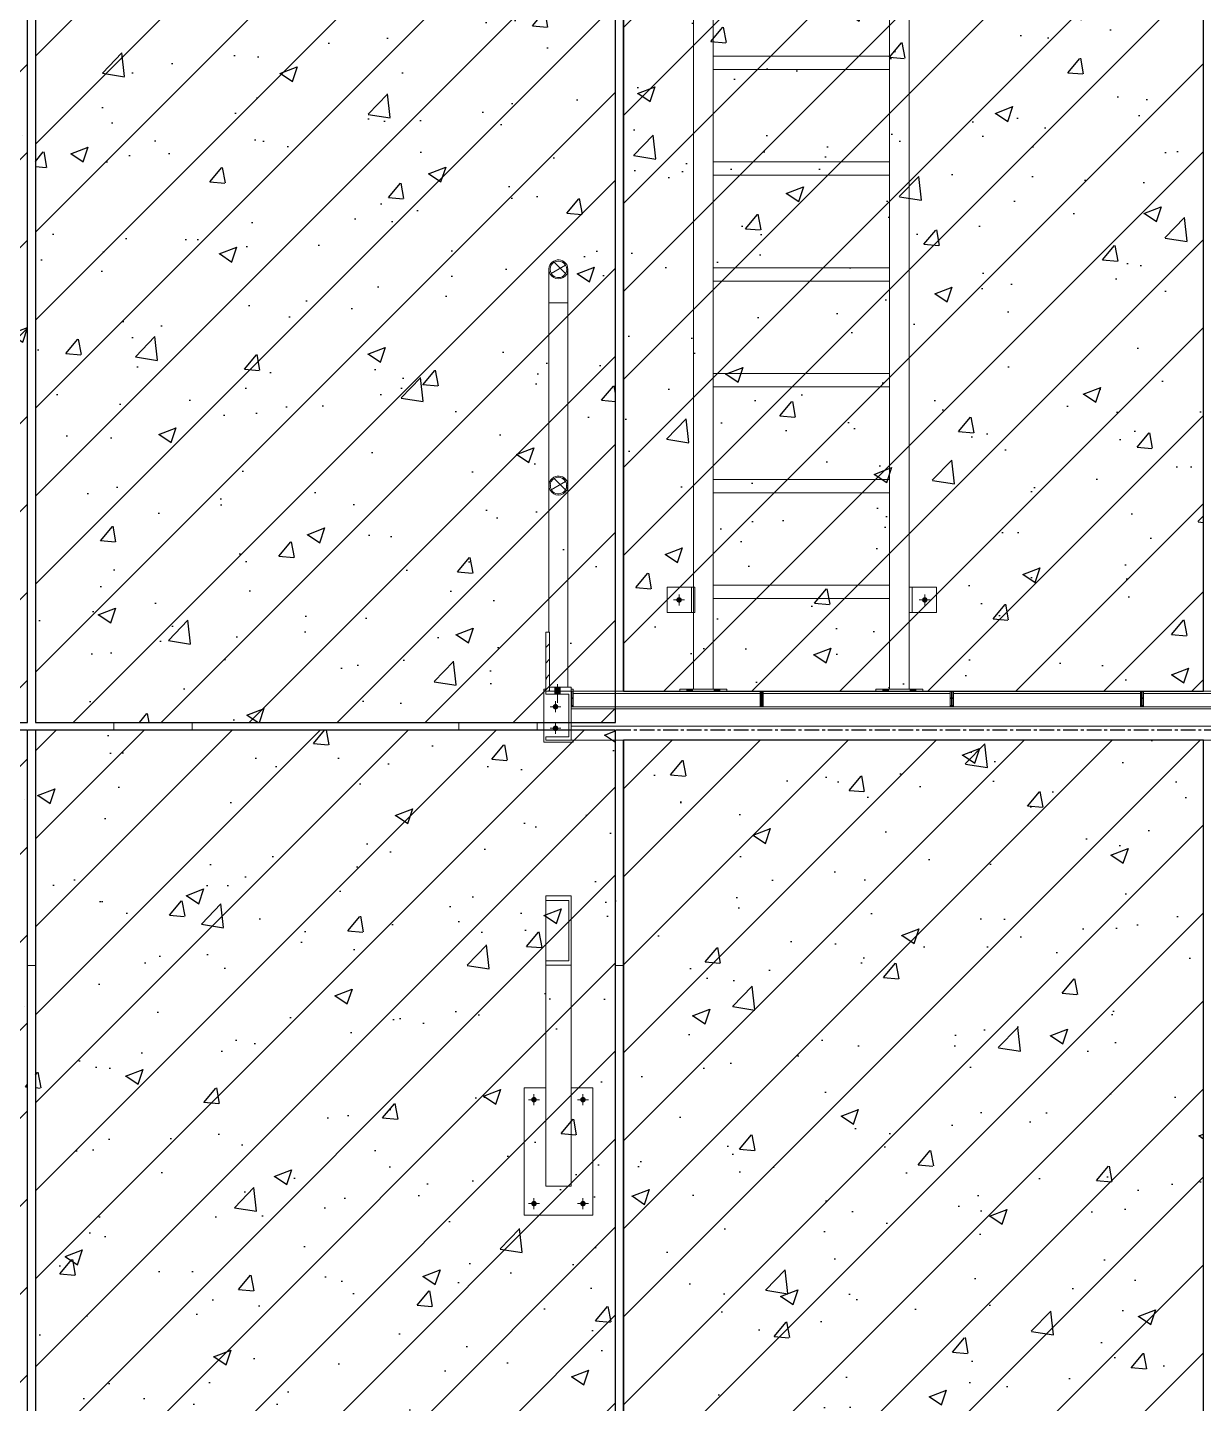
# Model space of a CAD drawing. Header units: millimetres. Extents: x -187664 to 435448, y -313239 to 299894.
# Drawn here: x 422277 to 425277, y 143410 to 146920 of the extents above; entities that cross this region are included whole.
import ezdxf
from ezdxf.enums import TextEntityAlignment as Align

# ---------------------------------------------------------------- set-up
doc = ezdxf.new("R2010")
doc.units = ezdxf.units.MM
doc.set_wipeout_variables(frame=1)
doc.linetypes.add('CENTER', pattern=[2, 1.25, -0.25, 0.25, -0.25])
doc.linetypes.add('XKITLINE00', pattern=[0])
for name, color, linetype in [('000 - CONCRETE_COL_HATCH_', 7, 'Continuous'), ('000 - CONCRETE_PRECAST_MAIN_COLOR_1', 7, 'Continuous'), ('000 - CONCRETE_PRECAST_WIPEOUT_', 7, 'Continuous'), ('000 - EXISTING_BUILDING_MAIN_COLOR_1', 7, 'Continuous'), ('000 - EXISTING_CANOPY_MAIN_COLOR_1', 7, 'Continuous'), ('000 - EXISTING_CONCRETE_MAIN_COLOR_1', 7, 'Continuous'), ('000 - EXISTING_DIM_MAIN_COLOR_251', 7, 'Continuous')]:
    doc.layers.add(name, color=color, linetype=linetype)
doc.layers.add('Part', color=7, linetype='Continuous', lineweight=0)
doc.styles.add('RomanS', font='arial.ttf', dxfattribs={"width": 0.8})
pattern_1 = [(50, (1531882.3, 695178.04), (455.46167, -39.84771), [47.625, -523.875]), (355, (1531882.3, 695178.04), (-88.10855, 477.64211), [38.1, -419.10146]), (100.451445, (1531920.25, 695174.7), (367.35312, 437.79438), [40.47502, -445.22561]), (46.1842, (1531882.3, 695305.04), (677.6976, -105.10582), [71.4375, -785.8125]), (96.635558, (1531938.8, 695296.3), (593.51034, 618.5653), [60.71256, -667.83902]), (351.18415, (1531882.3, 695305.04), (593.51034, 618.5653), [57.14992, -628.64933]), (21, (1531945.8, 695273.3), (379.03598, -255.662995), [47.625, -523.875]), (326, (1531945.8, 695273.3), (154.50507, 460.46992), [38.1, -419.1]), (71.451445, (1531977.4, 695252), (533.54105, 204.80692), [40.47502, -445.22484]), (37.5, (1531882.3, 695178.04), (7.721508, 211.387597), [0, -414.02, 0, -425.45, 0, -420.6875]), (7.5, (1531882.3, 695178.04), (167.049156, 250.451437), [0, -242.57, 0, -404.495, 0, -160.3375]), (327.5, (1531740.69, 695178.04), (338.976488, -14.32186), [0, -158.75, 0, -495.3, 0, -657.225]), (317.5, (1531677.2, 695178.04), (370.322953, 63.56623), [0, -206.375, 0, -328.93, 0, -466.725])]

# ---------------------------------------------------------------- blocks, each defined once
blk = doc.blocks.new('*A26142534')
at = {"layer": '000 - EXISTING_BUILDING_MAIN_COLOR_1', "color": 7, "linetype": 'XKITLINE00', "lineweight": 0}
for p, q in [((792.38212, 32.308862), (792.398102, 32.308862)), ((792.422102, 32.308862), (796.238102, 32.308862)), ((796.262102, 32.308862), (796.278102, 32.308862)), ((796.302102, 32.308862), (800.118102, 32.308862)), ((800.142102, 32.308862), (800.158102, 32.308862)), ((800.182102, 32.308862), (803.998102, 32.308862)), ((804.022102, 32.308862), (804.038102, 32.308862)), ((804.062102, 32.308862), (807.878102, 32.308862)), ((808.006182, 32.308862), (807.902102, 32.308862)), ((808.006182, 31.908862), (808.006182, 32.308862)), ((792.38212, 32.268862), (808.006182, 32.268862)), ((792.38212, 31.908862), (808.006182, 31.908862))]:
    blk.add_line(p, q, dxfattribs=at)
blk = doc.blocks.new('*A26152535')
at = {"layer": '000 - EXISTING_BUILDING_MAIN_COLOR_1', "color": 7, "linetype": 'XKITLINE00', "lineweight": 0}
for p, q in [((800.182102, 32.628862), (803.998102, 32.628862)), ((800.182102, 32.580862), (803.998102, 32.580862))]:
    blk.add_line(p, q, dxfattribs=at)
blk = doc.blocks.new('*A26192536')
at = {"layer": '000 - EXISTING_CONCRETE_MAIN_COLOR_1', "color": 7, "linetype": 'XKITLINE00', "lineweight": 0}
for p, q in [((781.286157, 31.828862), (781.446157, 31.828862)), ((781.286157, 27.028862), (781.446157, 27.028862)), ((793.286157, 27.028862), (793.446157, 27.028862))]:
    blk.add_line(p, q, dxfattribs=at)
blk = doc.blocks.new('*A26202537')
at = {"layer": '000 - EXISTING_BUILDING_MAIN_COLOR_1', "color": 7, "linetype": 'XKITLINE00', "lineweight": 0}
for p, q in [((795.278581, 32.668862), (795.278581, 68.228857)), ((794.878581, 32.668862), (794.878581, 50.228862))]:
    blk.add_line(p, q, dxfattribs=at)
blk = doc.blocks.new('*A26212538')
at = {"layer": '000 - EXISTING_BUILDING_MAIN_COLOR_1', "color": 7, "linetype": 'XKITLINE00', "lineweight": 0}
for p, q in [((798.878523, 32.668862), (798.878523, 68.228857)), ((799.278523, 32.668862), (799.278523, 68.088464))]:
    blk.add_line(p, q, dxfattribs=at)
blk = doc.blocks.new('*A26272544')
at = {"layer": '000 - EXISTING_BUILDING_MAIN_COLOR_1', "color": 7, "linetype": 'XKITLINE00', "lineweight": 0}
for p, q in [((792.38212, 32.628862), (792.398102, 32.628862)), ((796.262102, 32.628862), (796.278102, 32.628862)), ((800.142102, 32.628862), (800.158102, 32.628862)), ((804.022102, 32.628862), (804.038102, 32.628862)), ((807.902102, 32.628862), (808.022182, 32.628862)), ((808.542182, 32.628862), (809.742341, 32.628862)), ((810.142341, 32.628862), (813.742283, 32.628862)), ((814.142283, 32.628862), (815.342123, 32.628862)), ((792.38212, 31.628862), (808.022182, 31.628862)), ((808.542182, 31.628862), (809.742341, 31.628862)), ((810.142341, 31.628862), (813.742283, 31.628862)), ((814.142283, 31.628862), (815.342123, 31.628862))]:
    blk.add_line(p, q, dxfattribs=at)
blk = doc.blocks.new('*A26802593')
at = {"layer": '000 - EXISTING_BUILDING_MAIN_COLOR_1', "color": 7, "linetype": 'XKITLINE00', "lineweight": 0}
for p, q in [((795.278912, 34.788862), (798.878523, 34.788862)), ((795.278912, 34.516862), (795.278912, 34.788862)), ((798.878523, 34.516862), (795.278912, 34.516862))]:
    blk.add_line(p, q, dxfattribs=at)
blk = doc.blocks.new('*A26812594')
at = {"layer": '000 - EXISTING_BUILDING_MAIN_COLOR_1', "color": 7, "linetype": 'XKITLINE00', "lineweight": 0}
for p, q in [((795.278912, 43.428862), (798.878523, 43.428862)), ((795.278912, 43.156862), (795.278912, 43.428862)), ((798.878523, 43.156862), (795.278912, 43.156862))]:
    blk.add_line(p, q, dxfattribs=at)
blk = doc.blocks.new('*A26822595')
at = {"layer": '000 - EXISTING_BUILDING_MAIN_COLOR_1', "color": 7, "linetype": 'XKITLINE00', "lineweight": 0}
for p, q in [((795.278912, 41.268862), (798.878523, 41.268862)), ((795.278912, 40.996862), (795.278912, 41.268862)), ((798.878523, 40.996862), (795.278912, 40.996862))]:
    blk.add_line(p, q, dxfattribs=at)
blk = doc.blocks.new('*A26832596')
at = {"layer": '000 - EXISTING_BUILDING_MAIN_COLOR_1', "color": 7, "linetype": 'XKITLINE00', "lineweight": 0}
for p, q in [((795.278912, 39.108862), (798.878523, 39.108862)), ((795.278912, 38.836862), (795.278912, 39.108862)), ((798.878523, 38.836862), (795.278912, 38.836862))]:
    blk.add_line(p, q, dxfattribs=at)
blk = doc.blocks.new('*A26842597')
at = {"layer": '000 - EXISTING_BUILDING_MAIN_COLOR_1', "color": 7, "linetype": 'XKITLINE00', "lineweight": 0}
for p, q in [((795.278912, 36.948862), (798.878523, 36.948862)), ((795.278912, 36.676862), (795.278912, 36.948862)), ((798.878523, 36.676862), (795.278912, 36.676862))]:
    blk.add_line(p, q, dxfattribs=at)
blk = doc.blocks.new('*A26932606')
at = {"layer": '000 - EXISTING_BUILDING_MAIN_COLOR_1', "color": 7, "linetype": 'XKITLINE00', "lineweight": 0}
for p, q in [((795.278912, 45.588862), (798.878523, 45.588862)), ((795.278912, 45.316862), (795.278912, 45.588862)), ((798.878523, 45.316862), (795.278912, 45.316862))]:
    blk.add_line(p, q, dxfattribs=at)
blk = doc.blocks.new('*A27012612')
at = {"layer": '000 - EXISTING_BUILDING_MAIN_COLOR_1', "color": 7, "linetype": 'XKITLINE00', "lineweight": 0}
for p, q in [((792.422102, 32.628862), (792.398102, 32.628862)), ((792.398102, 32.628862), (792.398102, 32.308862)), ((792.422102, 32.308862), (792.422102, 32.628862)), ((792.398102, 32.308862), (792.422102, 32.308862))]:
    blk.add_line(p, q, dxfattribs=at)
blk = doc.blocks.new('*A27022613')
at = {"layer": '000 - EXISTING_BUILDING_MAIN_COLOR_1', "color": 7, "linetype": 'XKITLINE00', "lineweight": 0}
for p, q in [((792.382123, 32.628862), (791.862123, 32.628862)), ((791.862123, 32.628862), (791.862123, 32.564862)), ((792.382123, 31.628862), (792.382123, 32.628862)), ((791.862123, 32.564862), (792.334123, 32.564862)), ((792.334123, 32.564862), (792.334123, 31.692862)), ((792.334123, 31.692862), (791.862123, 31.692862)), ((791.862123, 31.692862), (791.862123, 31.628862)), ((791.862123, 31.628862), (792.382123, 31.628862))]:
    blk.add_line(p, q, dxfattribs=at)
blk = doc.blocks.new('*A27032614')
at = {"layer": '000 - EXISTING_BUILDING_MAIN_COLOR_1', "color": 7, "linetype": 'XKITLINE00', "lineweight": 0}
for p, q in [((791.975935, 41.150063), (792.268305, 41.318863)), ((792.03772, 41.380648), (792.268305, 41.150063))]:
    blk.add_line(p, q, dxfattribs=at)
for radius, start, end in [(0.1944, 30, 210), (0.1688, 150, 330), (0.1944, 210, 30), (0.1688, 330, 150)]:
    blk.add_arc((792.12212, 41.234463), radius, start, end, dxfattribs=at)
blk = doc.blocks.new('*A27062617')
at = {"layer": 'Part', "color": 7, "linetype": 'XKITLINE00', "lineweight": 0}
for p, q in [((783.046157, 31.828862), (783.046157, 31.988862)), ((784.646157, 31.828862), (784.646157, 31.988862))]:
    blk.add_line(p, q, dxfattribs=at)
blk = doc.blocks.new('*A27082619')
at = {"layer": '000 - EXISTING_BUILDING_MAIN_COLOR_1', "color": 7, "linetype": 'XKITLINE00', "lineweight": 0}
for p, q in [((791.92772, 33.828861), (791.92772, 40.554499)), ((792.31652, 40.554499), (791.92772, 40.554499)), ((792.31652, 32.708862), (792.31652, 40.554499)), ((791.956685, 36.834159), (791.956063, 36.827017)), ((791.956063, 36.827017), (791.956063, 36.819508)), ((791.956063, 36.819508), (791.956685, 36.812367)), ((791.957868, 36.840233), (791.956685, 36.834159)), ((791.956685, 36.812367), (791.957868, 36.806292)), ((792.287556, 36.834159), (792.286373, 36.840233)), ((792.286373, 36.806292), (792.287556, 36.812367)), ((792.288177, 36.827017), (792.287556, 36.834159)), ((792.287556, 36.812367), (792.288177, 36.819508)), ((792.288177, 36.819508), (792.288177, 36.827017))]:
    blk.add_line(p, q, dxfattribs=at)
blk = doc.blocks.new('*A27092620')
at = {"layer": '000 - EXISTING_BUILDING_MAIN_COLOR_1'}
blk.add_hatch(color=7, dxfattribs=at).paths.add_polyline_path([(794.573, 34.434), (794.563, 34.437), (794.553, 34.442), (794.545, 34.449), (794.538, 34.458), (794.532, 34.467), (794.529, 34.478), (794.528, 34.489), (794.529, 34.5), (794.532, 34.51), (794.538, 34.52), (794.545, 34.528), (794.553, 34.535), (794.563, 34.541), (794.573, 34.544), (794.584, 34.545), (794.595, 34.544), (794.606, 34.541), (794.615, 34.535), (794.624, 34.528), (794.631, 34.52), (794.636, 34.51), (794.639, 34.5), (794.64, 34.489), (794.639, 34.478), (794.636, 34.467), (794.631, 34.458), (794.624, 34.449), (794.615, 34.442), (794.606, 34.437), (794.595, 34.434), (794.584, 34.433)], flags=17)
at = {"layer": '000 - EXISTING_BUILDING_MAIN_COLOR_1', "color": 7, "linetype": 'XKITLINE00', "lineweight": 0}
for p, q in [((794.584, 34.377), (794.584, 34.601)), ((794.696, 34.489), (794.472, 34.489))]:
    blk.add_line(p, q, dxfattribs=at)
blk = doc.blocks.new('*A27102621')
at = {"layer": '000 - EXISTING_BUILDING_MAIN_COLOR_1'}
for points in [[(794.743, 32.629), (794.743, 32.669), (794.855, 32.669), (794.855, 32.629)], [(794.743, 32.629), (794.743, 32.669), (794.855, 32.669), (794.855, 32.629)], [(795.303, 32.629), (795.303, 32.669), (795.415, 32.669), (795.415, 32.629)], [(795.303, 32.629), (795.303, 32.669), (795.415, 32.669), (795.415, 32.629)]]:
    blk.add_hatch(color=7, dxfattribs=at).paths.add_polyline_path(points, flags=17)
at = {"layer": '000 - EXISTING_BUILDING_MAIN_COLOR_1', "color": 7, "linetype": 'XKITLINE00', "lineweight": 0}
for p, q in [((794.743, 32.669), (794.743, 32.629)), ((794.743, 32.669), (794.743, 32.629)), ((794.799, 32.669), (794.799, 32.629)), ((794.799, 32.669), (794.799, 32.629)), ((794.855, 32.669), (794.855, 32.629)), ((794.855, 32.669), (794.855, 32.629)), ((795.303, 32.669), (795.303, 32.629)), ((795.303, 32.669), (795.303, 32.629)), ((795.359, 32.669), (795.359, 32.629)), ((795.359, 32.669), (795.359, 32.629)), ((795.415, 32.669), (795.415, 32.629)), ((795.415, 32.669), (795.415, 32.629))]:
    blk.add_line(p, q, dxfattribs=at)
blk = doc.blocks.new('*A27112622')
at = {"layer": '000 - EXISTING_BUILDING_MAIN_COLOR_1', "color": 7, "linetype": 'XKITLINE00', "lineweight": 0}
for p, q in [((794.904181, 34.748862), (794.344181, 34.748862)), ((794.344181, 34.748862), (794.344181, 34.228862)), ((794.840181, 34.228862), (794.840181, 34.748862)), ((794.904181, 34.228862), (794.904181, 34.748862)), ((794.344181, 34.228862), (794.904181, 34.228862))]:
    blk.add_line(p, q, dxfattribs=at)
blk = doc.blocks.new('*A27122623')
at = {"layer": '000 - EXISTING_BUILDING_MAIN_COLOR_1', "color": 7, "linetype": 'XKITLINE00', "lineweight": 0}
for p, q in [((794.598752, 32.628862), (794.598752, 32.668862)), ((795.558752, 32.668862), (794.598752, 32.668862)), ((795.558752, 32.628862), (795.558752, 32.668862))]:
    blk.add_line(p, q, dxfattribs=at)
blk = doc.blocks.new('*A27132624')
at = {"layer": '000 - EXISTING_BUILDING_MAIN_COLOR_1', "color": 7, "linetype": 'XKITLINE00', "lineweight": 0}
for p, q in [((791.94212, 32.708862), (792.38212, 32.708862)), ((792.38212, 32.708862), (792.38212, 32.628862))]:
    blk.add_line(p, q, dxfattribs=at)
blk = doc.blocks.new('*A27142625')
at = {"layer": '000 - EXISTING_BUILDING_MAIN_COLOR_1', "color": 7, "linetype": 'XKITLINE00', "lineweight": 0}
for p, q in [((790.086157, 31.828862), (790.086157, 31.988862)), ((791.686157, 31.828862), (791.686157, 31.988862))]:
    blk.add_line(p, q, dxfattribs=at)
blk = doc.blocks.new('*A27152626')
at = {"layer": '000 - EXISTING_BUILDING_MAIN_COLOR_1', "color": 7, "linetype": 'XKITLINE00', "lineweight": 0}
for p, q in [((798.598512, 32.668862), (799.558512, 32.668862)), ((798.598512, 32.628862), (798.598512, 32.668862)), ((799.558512, 32.668862), (799.558512, 32.628862))]:
    blk.add_line(p, q, dxfattribs=at)
blk = doc.blocks.new('*A27162627')
at = {"layer": '000 - EXISTING_BUILDING_MAIN_COLOR_1'}
blk.add_hatch(color=7, dxfattribs=at).paths.add_polyline_path([(799.609, 34.544), (799.62, 34.541), (799.63, 34.535), (799.638, 34.528), (799.645, 34.52), (799.65, 34.51), (799.653, 34.5), (799.655, 34.489), (799.653, 34.478), (799.65, 34.467), (799.645, 34.458), (799.638, 34.449), (799.63, 34.442), (799.62, 34.437), (799.609, 34.434), (799.599, 34.433), (799.588, 34.434), (799.577, 34.437), (799.567, 34.442), (799.559, 34.449), (799.552, 34.458), (799.547, 34.467), (799.544, 34.478), (799.543, 34.489), (799.544, 34.5), (799.547, 34.51), (799.552, 34.52), (799.559, 34.528), (799.567, 34.535), (799.577, 34.541), (799.588, 34.544), (799.599, 34.545)], flags=17)
at = {"layer": '000 - EXISTING_BUILDING_MAIN_COLOR_1', "color": 7, "linetype": 'XKITLINE00', "lineweight": 0}
for p, q in [((799.599, 34.377), (799.599, 34.601)), ((799.487, 34.489), (799.711, 34.489))]:
    blk.add_line(p, q, dxfattribs=at)
blk = doc.blocks.new('*A27172628')
at = {"layer": '000 - EXISTING_BUILDING_MAIN_COLOR_1'}
for points in [[(798.743, 32.629), (798.743, 32.669), (798.855, 32.669), (798.855, 32.629)], [(798.743, 32.629), (798.743, 32.669), (798.855, 32.669), (798.855, 32.629)], [(799.303, 32.629), (799.303, 32.669), (799.415, 32.669), (799.415, 32.629)], [(799.303, 32.629), (799.303, 32.669), (799.415, 32.669), (799.415, 32.629)]]:
    blk.add_hatch(color=7, dxfattribs=at).paths.add_polyline_path(points, flags=17)
at = {"layer": '000 - EXISTING_BUILDING_MAIN_COLOR_1', "color": 7, "linetype": 'XKITLINE00', "lineweight": 0}
for p, q in [((798.743, 32.669), (798.743, 32.629)), ((798.743, 32.669), (798.743, 32.629)), ((798.799, 32.669), (798.799, 32.629)), ((798.799, 32.669), (798.799, 32.629)), ((798.855, 32.669), (798.855, 32.629)), ((798.855, 32.669), (798.855, 32.629)), ((799.303, 32.669), (799.303, 32.629)), ((799.303, 32.669), (799.303, 32.629)), ((799.359, 32.669), (799.359, 32.629)), ((799.359, 32.669), (799.359, 32.629)), ((799.415, 32.669), (799.415, 32.629)), ((799.415, 32.669), (799.415, 32.629))]:
    blk.add_line(p, q, dxfattribs=at)
blk = doc.blocks.new('*A27182629')
at = {"layer": '000 - EXISTING_BUILDING_MAIN_COLOR_1', "color": 7, "linetype": 'XKITLINE00', "lineweight": 0}
for p, q in [((799.278523, 34.748862), (799.838523, 34.748862)), ((799.278523, 34.228862), (799.278523, 34.748862)), ((799.342523, 34.228862), (799.342523, 34.748862)), ((799.838523, 34.748862), (799.838523, 34.228862)), ((799.278523, 34.228862), (799.838523, 34.228862))]:
    blk.add_line(p, q, dxfattribs=at)
blk = doc.blocks.new('*A27192630')
at = {"layer": '000 - EXISTING_BUILDING_MAIN_COLOR_1', "color": 7, "linetype": 'XKITLINE00', "lineweight": 0}
for p, q in [((791.975935, 36.738863), (792.268305, 36.907663)), ((792.03772, 36.969448), (792.268305, 36.738863))]:
    blk.add_line(p, q, dxfattribs=at)
for radius, start, end in [(0.1944, 30, 210), (0.1688, 150, 330), (0.1944, 210, 30), (0.1688, 330, 150)]:
    blk.add_arc((792.12212, 36.823263), radius, start, end, dxfattribs=at)
blk = doc.blocks.new('*A27202631')
at = {"layer": '000 - EXISTING_BUILDING_MAIN_COLOR_1', "color": 7, "linetype": 'XKITLINE00', "lineweight": 0}
for p, q in [((791.975967, 41.150063), (792.268337, 41.318863)), ((791.927752, 41.234345), (791.927752, 40.554463)), ((792.316552, 41.234345), (792.316552, 40.554463)), ((792.02492, 40.554463), (791.927752, 40.554463)), ((792.024952, 40.554463), (792.12212, 40.554463)), ((792.122152, 40.554463), (792.316552, 40.554463))]:
    blk.add_line(p, q, dxfattribs=at)
blk = doc.blocks.new('*A27212632')
at = {"layer": '000 - EXISTING_BUILDING_MAIN_COLOR_1', "color": 7, "linetype": 'XKITLINE00', "lineweight": 0}
for p, q in [((792.382181, 28.447865), (791.862181, 28.447865)), ((791.862181, 28.447865), (791.862181, 22.52177)), ((792.382181, 28.447865), (792.382181, 22.52177)), ((791.862181, 28.357356), (792.334181, 28.357356)), ((792.334181, 28.357356), (792.334181, 27.124161)), ((792.334181, 27.124161), (791.862181, 27.124161)), ((791.862181, 27.033652), (792.382181, 27.033652)), ((792.382181, 22.52177), (791.862181, 22.52177))]:
    blk.add_line(p, q, dxfattribs=at)
blk = doc.blocks.new('*A27222633')
at = {"layer": '000 - EXISTING_BUILDING_MAIN_COLOR_1', "color": 7, "linetype": 'XKITLINE00', "lineweight": 0}
for p, q in [((791.422181, 24.528876), (791.862181, 24.528876)), ((791.422181, 21.928876), (791.422181, 24.528876)), ((792.382181, 24.528876), (792.822181, 24.528876)), ((792.822181, 21.928876), (792.822181, 24.528876)), ((791.422181, 21.928876), (792.822181, 21.928876))]:
    blk.add_line(p, q, dxfattribs=at)
blk = doc.blocks.new('*A27232634')
at = {"layer": '000 - EXISTING_BUILDING_MAIN_COLOR_1'}
for points in [[(791.677, 24.278), (791.674, 24.267), (791.669, 24.258), (791.662, 24.249), (791.653, 24.242), (791.644, 24.237), (791.633, 24.234), (791.622, 24.233), (791.611, 24.234), (791.601, 24.237), (791.591, 24.242), (791.583, 24.249), (791.576, 24.258), (791.57, 24.267), (791.567, 24.278), (791.566, 24.289), (791.567, 24.3), (791.57, 24.31), (791.576, 24.32), (791.583, 24.328), (791.591, 24.335), (791.601, 24.341), (791.611, 24.344), (791.622, 24.345), (791.633, 24.344), (791.644, 24.341), (791.653, 24.335), (791.662, 24.328), (791.669, 24.32), (791.674, 24.31), (791.677, 24.3), (791.678, 24.289)], [(792.677, 24.278), (792.674, 24.267), (792.669, 24.258), (792.662, 24.249), (792.653, 24.242), (792.644, 24.237), (792.633, 24.234), (792.622, 24.233), (792.611, 24.234), (792.601, 24.237), (792.591, 24.242), (792.583, 24.249), (792.576, 24.258), (792.57, 24.267), (792.567, 24.278), (792.566, 24.289), (792.567, 24.3), (792.57, 24.31), (792.576, 24.32), (792.583, 24.328), (792.591, 24.335), (792.601, 24.341), (792.611, 24.344), (792.622, 24.345), (792.633, 24.344), (792.644, 24.341), (792.653, 24.335), (792.662, 24.328), (792.669, 24.32), (792.674, 24.31), (792.677, 24.3), (792.678, 24.289)], [(791.677, 22.158), (791.674, 22.147), (791.669, 22.138), (791.662, 22.129), (791.653, 22.122), (791.644, 22.117), (791.633, 22.114), (791.622, 22.113), (791.611, 22.114), (791.601, 22.117), (791.591, 22.122), (791.583, 22.129), (791.576, 22.138), (791.57, 22.147), (791.567, 22.158), (791.566, 22.169), (791.567, 22.18), (791.57, 22.19), (791.576, 22.2), (791.583, 22.208), (791.591, 22.215), (791.601, 22.221), (791.611, 22.224), (791.622, 22.225), (791.633, 22.224), (791.644, 22.221), (791.653, 22.215), (791.662, 22.208), (791.669, 22.2), (791.674, 22.19), (791.677, 22.18), (791.678, 22.169)], [(792.677, 22.158), (792.674, 22.147), (792.669, 22.138), (792.662, 22.129), (792.653, 22.122), (792.644, 22.117), (792.633, 22.114), (792.622, 22.113), (792.611, 22.114), (792.601, 22.117), (792.591, 22.122), (792.583, 22.129), (792.576, 22.138), (792.57, 22.147), (792.567, 22.158), (792.566, 22.169), (792.567, 22.18), (792.57, 22.19), (792.576, 22.2), (792.583, 22.208), (792.591, 22.215), (792.601, 22.221), (792.611, 22.224), (792.622, 22.225), (792.633, 22.224), (792.644, 22.221), (792.653, 22.215), (792.662, 22.208), (792.669, 22.2), (792.674, 22.19), (792.677, 22.18), (792.678, 22.169)]]:
    blk.add_hatch(color=7, dxfattribs=at).paths.add_polyline_path(points, flags=17)
at = {"layer": '000 - EXISTING_BUILDING_MAIN_COLOR_1', "color": 7, "linetype": 'XKITLINE00', "lineweight": 0}
for p, q in [((791.51, 24.289), (791.734, 24.289)), ((791.622, 24.401), (791.622, 24.177)), ((792.51, 24.289), (792.734, 24.289)), ((792.622, 24.401), (792.622, 24.177)), ((791.622, 22.281), (791.622, 22.057)), ((792.622, 22.281), (792.622, 22.057)), ((791.51, 22.169), (791.734, 22.169)), ((792.51, 22.169), (792.734, 22.169))]:
    blk.add_line(p, q, dxfattribs=at)
blk = doc.blocks.new('*A27242635')
at = {"layer": '000 - EXISTING_BUILDING_MAIN_COLOR_1', "color": 7, "linetype": 'XKITLINE00', "lineweight": 0}
for p, q in [((796.262102, 32.628862), (796.238102, 32.628862)), ((796.238102, 32.628862), (796.238102, 32.308862)), ((796.262102, 32.308862), (796.262102, 32.628862)), ((796.238102, 32.308862), (796.262102, 32.308862))]:
    blk.add_line(p, q, dxfattribs=at)
blk = doc.blocks.new('*A27252636')
at = {"layer": '000 - EXISTING_BUILDING_MAIN_COLOR_1', "color": 7, "linetype": 'XKITLINE00', "lineweight": 0}
for p, q in [((796.302102, 32.628862), (796.278102, 32.628862)), ((796.278102, 32.628862), (796.278102, 32.308862)), ((796.302102, 32.308862), (796.302102, 32.628862)), ((796.278102, 32.308862), (796.302102, 32.308862))]:
    blk.add_line(p, q, dxfattribs=at)
blk = doc.blocks.new('*A27262637')
at = {"layer": '000 - EXISTING_BUILDING_MAIN_COLOR_1', "color": 7, "linetype": 'XKITLINE00', "lineweight": 0}
for p, q in [((800.142102, 32.628862), (800.118102, 32.628862)), ((800.118102, 32.628862), (800.118102, 32.308862)), ((800.142102, 32.308862), (800.142102, 32.628862)), ((800.118102, 32.308862), (800.142102, 32.308862))]:
    blk.add_line(p, q, dxfattribs=at)
blk = doc.blocks.new('*A27272638')
at = {"layer": '000 - EXISTING_BUILDING_MAIN_COLOR_1', "color": 7, "linetype": 'XKITLINE00', "lineweight": 0}
for p, q in [((800.182102, 32.628862), (800.158102, 32.628862)), ((800.158102, 32.628862), (800.158102, 32.308862)), ((800.182102, 32.308862), (800.182102, 32.628862)), ((800.158102, 32.308862), (800.182102, 32.308862))]:
    blk.add_line(p, q, dxfattribs=at)
blk = doc.blocks.new('*A27282639')
at = {"layer": '000 - EXISTING_BUILDING_MAIN_COLOR_1', "color": 7, "linetype": 'XKITLINE00', "lineweight": 0}
for p, q in [((791.942122, 33.828861), (791.862122, 33.828861)), ((791.862122, 33.828861), (791.862122, 32.628861)), ((791.942122, 32.628861), (791.942122, 33.828861)), ((791.862122, 32.628861), (791.942122, 32.628861))]:
    blk.add_line(p, q, dxfattribs=at)
blk = doc.blocks.new('*A27292640')
at = {"layer": '000 - EXISTING_BUILDING_MAIN_COLOR_1', "color": 7, "linetype": 'XKITLINE00', "lineweight": 0}
for p, q in [((792.422102, 32.628862), (796.238102, 32.628862)), ((792.422102, 32.580862), (796.238102, 32.580862))]:
    blk.add_line(p, q, dxfattribs=at)
blk = doc.blocks.new('*A27302641')
at = {"layer": '000 - EXISTING_BUILDING_MAIN_COLOR_1', "color": 7, "linetype": 'XKITLINE00', "lineweight": 0}
for p, q in [((791.822123, 32.668872), (791.822123, 31.588872)), ((791.822123, 32.668872), (791.862122, 32.668872)), ((792.38212, 32.668872), (792.422123, 32.668872)), ((792.422123, 32.628862), (792.422123, 32.668872)), ((791.822123, 31.588872), (792.422123, 31.588872)), ((792.422123, 31.588872), (792.422123, 31.628862))]:
    blk.add_line(p, q, dxfattribs=at)
blk = doc.blocks.new('*A27312642')
at = {"layer": '000 - EXISTING_BUILDING_MAIN_COLOR_1'}
for points in [[(792.073, 32.364), (792.084, 32.361), (792.093, 32.355), (792.102, 32.348), (792.109, 32.34), (792.114, 32.33), (792.117, 32.32), (792.118, 32.309), (792.117, 32.298), (792.114, 32.287), (792.109, 32.278), (792.102, 32.269), (792.093, 32.262), (792.084, 32.257), (792.073, 32.254), (792.062, 32.253), (792.051, 32.254), (792.041, 32.257), (792.031, 32.262), (792.023, 32.269), (792.016, 32.278), (792.01, 32.287), (792.007, 32.298), (792.006, 32.309), (792.007, 32.32), (792.01, 32.33), (792.016, 32.34), (792.023, 32.348), (792.031, 32.355), (792.041, 32.361), (792.051, 32.364), (792.062, 32.365)], [(792.073, 31.924), (792.084, 31.921), (792.093, 31.915), (792.102, 31.908), (792.109, 31.9), (792.114, 31.89), (792.117, 31.88), (792.118, 31.869), (792.117, 31.858), (792.114, 31.847), (792.109, 31.838), (792.102, 31.829), (792.093, 31.822), (792.084, 31.817), (792.073, 31.814), (792.062, 31.813), (792.051, 31.814), (792.041, 31.817), (792.031, 31.822), (792.023, 31.829), (792.016, 31.838), (792.01, 31.847), (792.007, 31.858), (792.006, 31.869), (792.007, 31.88), (792.01, 31.89), (792.016, 31.9), (792.023, 31.908), (792.031, 31.915), (792.041, 31.921), (792.051, 31.924), (792.062, 31.925)]]:
    blk.add_hatch(color=7, dxfattribs=at).paths.add_polyline_path(points, flags=17)
at = {"layer": '000 - EXISTING_BUILDING_MAIN_COLOR_1', "color": 7, "linetype": 'XKITLINE00', "lineweight": 0}
for p, q in [((791.95, 32.309), (792.174, 32.309)), ((792.062, 32.421), (792.062, 32.197)), ((791.95, 31.869), (792.174, 31.869)), ((792.062, 31.981), (792.062, 31.757))]:
    blk.add_line(p, q, dxfattribs=at)
blk = doc.blocks.new('*A27322643')
at = {"layer": '000 - EXISTING_BUILDING_MAIN_COLOR_1'}
for points in [[(792.046, 32.629), (792.046, 32.709), (792.158, 32.709), (792.158, 32.629)], [(792.046, 32.629), (792.046, 32.709), (792.158, 32.709), (792.158, 32.629)], [(792.046, 32.565), (792.046, 32.629), (792.158, 32.629), (792.158, 32.565)], [(792.046, 32.565), (792.046, 32.629), (792.158, 32.629), (792.158, 32.565)]]:
    blk.add_hatch(color=7, dxfattribs=at).paths.add_polyline_path(points, flags=17)
at = {"layer": '000 - EXISTING_BUILDING_MAIN_COLOR_1', "color": 7, "linetype": 'XKITLINE00', "lineweight": 0}
for p, q in [((792.046, 32.709), (792.046, 32.629)), ((792.046, 32.709), (792.046, 32.629)), ((792.046, 32.629), (792.046, 32.565)), ((792.046, 32.629), (792.046, 32.565)), ((792.102, 32.772), (792.102, 32.389)), ((792.102, 32.772), (792.102, 32.389)), ((792.158, 32.709), (792.158, 32.629)), ((792.158, 32.709), (792.158, 32.629)), ((792.158, 32.629), (792.158, 32.565)), ((792.158, 32.629), (792.158, 32.565))]:
    blk.add_line(p, q, dxfattribs=at)
blk = doc.blocks.new('*A27332644')
at = {"layer": '000 - EXISTING_BUILDING_MAIN_COLOR_1', "color": 7, "linetype": 'XKITLINE00', "lineweight": 0}
for p, q in [((796.302102, 32.628862), (800.118102, 32.628862)), ((796.302102, 32.580862), (800.118102, 32.580862))]:
    blk.add_line(p, q, dxfattribs=at)
blk = doc.blocks.new('*U5323')
at = {"color": 7}
blk.add_wipeout([(0, 0), (1480, 0), (1480, 3880), (0, 3880)], dxfattribs=at).dxf.layer = '000 - CONCRETE_PRECAST_WIPEOUT_'
at = {"layer": '000 - CONCRETE_COL_HATCH_'}
h = blk.add_hatch(dxfattribs=at)
h.set_pattern_fill('ANSI31')
h.set_pattern_definition([(45, (1531882.3, 698558.04), (-112.253202, 112.253202), [])])
h.paths.add_polyline_path([(0, 0), (1480, 0), (1480, 3880), (0, 3880)])
h = blk.add_hatch(dxfattribs=at)
h.set_pattern_fill('AR-CONC', scale=0.05)
h.set_pattern_definition(pattern_1)
h.paths.add_polyline_path([(0, 0), (1480, 0), (1480, 3880), (0, 3880)])
at = {"layer": '000 - CONCRETE_PRECAST_MAIN_COLOR_1', "color": 7}
blk.add_lwpolyline([(0, 0), (1480, 0), (1480, 3880), (0, 3880)], close=True, dxfattribs=at)
blk = doc.blocks.new('*U5322')
at = {"color": 7}
blk.add_wipeout([(0, 0), (1480, 0), (1480, 4450), (0, 4450)], dxfattribs=at).dxf.layer = '000 - CONCRETE_PRECAST_WIPEOUT_'
at = {"layer": '000 - CONCRETE_COL_HATCH_'}
h = blk.add_hatch(dxfattribs=at)
h.set_pattern_fill('ANSI31')
h.set_pattern_definition([(45, (1531882.3, 699128.04), (-112.253202, 112.253202), [])])
h.paths.add_polyline_path([(0, 0), (1480, 0), (1480, 4450), (0, 4450)])
h = blk.add_hatch(dxfattribs=at)
h.set_pattern_fill('AR-CONC', scale=0.05)
h.set_pattern_definition(pattern_1)
h.paths.add_polyline_path([(0, 0), (1480, 0), (1480, 4450), (0, 4450)])
at = {"layer": '000 - CONCRETE_PRECAST_MAIN_COLOR_1', "color": 7}
blk.add_lwpolyline([(0, 0), (1480, 0), (1480, 4450), (0, 4450)], close=True, dxfattribs=at)
blk = doc.blocks.new('*U5324')
at = {"color": 7}
blk.add_wipeout([(0, 0), (1480, 0), (1480, 3855), (0, 3855)], dxfattribs=at).dxf.layer = '000 - CONCRETE_PRECAST_WIPEOUT_'
at = {"layer": '000 - CONCRETE_COL_HATCH_'}
h = blk.add_hatch(dxfattribs=at)
h.set_pattern_fill('ANSI31')
h.set_pattern_definition([(45, (1531882.3, 698533.04), (-112.253202, 112.253202), [])])
h.paths.add_polyline_path([(0, 0), (1480, 0), (1480, 3855), (0, 3855)])
h = blk.add_hatch(dxfattribs=at)
h.set_pattern_fill('AR-CONC', scale=0.05)
h.set_pattern_definition(pattern_1)
h.paths.add_polyline_path([(0, 0), (1480, 0), (1480, 3855), (0, 3855)])
at = {"layer": '000 - CONCRETE_PRECAST_MAIN_COLOR_1', "color": 7}
blk.add_lwpolyline([(0, 0), (1480, 0), (1480, 3855), (0, 3855)], close=True, dxfattribs=at)
blk = doc.blocks.new('*A235234')
at = {"layer": '000 - EXISTING_BUILDING_MAIN_COLOR_1', "color": 7, "linetype": 'XKITLINE00', "lineweight": 0}
for p, q in [((792.398102, 32.471708), (792.422102, 32.495708)), ((792.398102, 32.314553), (792.422102, 32.338553))]:
    blk.add_line(p, q, dxfattribs=at)
blk = doc.blocks.new('*A236235')
at = {"layer": '000 - EXISTING_BUILDING_MAIN_COLOR_1', "color": 7, "linetype": 'XKITLINE00', "lineweight": 0}
blk.add_line((791.862123, 32.628862), (791.862123, 32.628862), dxfattribs=at)
blk = doc.blocks.new('*A237236')
at = {"layer": '000 - EXISTING_BUILDING_MAIN_COLOR_1', "color": 7, "linetype": 'XKITLINE00', "lineweight": 0}
for q in [(792.22037, 41.401768), (792.290476, 41.331663)]:
    blk.add_line((792.290476, 41.331663), q, dxfattribs=at)
blk = doc.blocks.new('*A239238')
at = {"layer": '000 - EXISTING_BUILDING_MAIN_COLOR_1', "color": 7, "linetype": 'XKITLINE00', "lineweight": 0}
for q in [(792.22037, 36.990568), (792.290476, 36.920463)]:
    blk.add_line((792.290476, 36.920463), q, dxfattribs=at)
blk = doc.blocks.new('*A240239')
at = {"layer": '000 - EXISTING_BUILDING_MAIN_COLOR_1', "color": 7, "linetype": 'XKITLINE00', "lineweight": 0}
for p, q in [((796.238102, 32.471708), (796.262102, 32.495708)), ((796.238102, 32.314553), (796.262102, 32.338553))]:
    blk.add_line(p, q, dxfattribs=at)
blk = doc.blocks.new('*A241240')
at = {"layer": '000 - EXISTING_BUILDING_MAIN_COLOR_1', "color": 7, "linetype": 'XKITLINE00', "lineweight": 0}
for p, q in [((796.278102, 32.471708), (796.302102, 32.495708)), ((796.278102, 32.314553), (796.302102, 32.338553))]:
    blk.add_line(p, q, dxfattribs=at)
blk = doc.blocks.new('*A242241')
at = {"layer": '000 - EXISTING_BUILDING_MAIN_COLOR_1', "color": 7, "linetype": 'XKITLINE00', "lineweight": 0}
for p, q in [((800.118102, 32.471708), (800.142102, 32.495708)), ((800.118102, 32.314553), (800.142102, 32.338553))]:
    blk.add_line(p, q, dxfattribs=at)
blk = doc.blocks.new('*A243242')
at = {"layer": '000 - EXISTING_BUILDING_MAIN_COLOR_1', "color": 7, "linetype": 'XKITLINE00', "lineweight": 0}
for p, q in [((800.158102, 32.471708), (800.182102, 32.495708)), ((800.158102, 32.314553), (800.182102, 32.338553))]:
    blk.add_line(p, q, dxfattribs=at)
blk = doc.blocks.new('*A244243')
at = {"layer": '000 - EXISTING_BUILDING_MAIN_COLOR_1', "color": 7, "linetype": 'XKITLINE00', "lineweight": 0}
for p, q in [((791.862122, 33.828861), (791.862122, 33.828861)), ((791.942122, 33.594552), (791.862122, 33.514552)), ((791.942122, 33.280243), (791.862122, 33.200243)), ((791.942122, 32.965934), (791.862122, 32.885934)), ((791.942122, 32.651625), (791.919358, 32.628861))]:
    blk.add_line(p, q, dxfattribs=at)
blk = doc.blocks.new('*A254253')
at = {"layer": '000 - EXISTING_BUILDING_MAIN_COLOR_1', "color": 7, "linetype": 'XKITLINE00', "lineweight": 0}
for p, q in [((803.998102, 32.471708), (804.022102, 32.495708)), ((803.998102, 32.314553), (804.022102, 32.338553))]:
    blk.add_line(p, q, dxfattribs=at)
blk = doc.blocks.new('*A255254')
at = {"layer": '000 - EXISTING_BUILDING_MAIN_COLOR_1', "color": 7, "linetype": 'XKITLINE00', "lineweight": 0}
for p, q in [((804.038102, 32.471708), (804.062102, 32.495708)), ((804.038102, 32.314553), (804.062102, 32.338553))]:
    blk.add_line(p, q, dxfattribs=at)
blk = doc.blocks.new('*A28752785')
at = {"layer": '000 - EXISTING_BUILDING_MAIN_COLOR_1', "color": 7, "linetype": 'XKITLINE00', "lineweight": 0}
for p, q in [((804.022102, 32.628862), (803.998102, 32.628862)), ((803.998102, 32.628862), (803.998102, 32.308862)), ((804.022102, 32.308862), (804.022102, 32.628862)), ((803.998102, 32.308862), (804.022102, 32.308862))]:
    blk.add_line(p, q, dxfattribs=at)
blk = doc.blocks.new('*A28762786')
at = {"layer": '000 - EXISTING_BUILDING_MAIN_COLOR_1', "color": 7, "linetype": 'XKITLINE00', "lineweight": 0}
for p, q in [((804.062102, 32.628862), (804.038102, 32.628862)), ((804.038102, 32.628862), (804.038102, 32.308862)), ((804.062102, 32.308862), (804.062102, 32.628862)), ((804.038102, 32.308862), (804.062102, 32.308862))]:
    blk.add_line(p, q, dxfattribs=at)
blk = doc.blocks.new('*A28792789')
at = {"layer": '000 - EXISTING_BUILDING_MAIN_COLOR_1', "color": 7, "linetype": 'XKITLINE00', "lineweight": 0}
for p, q in [((804.062102, 32.628862), (807.878102, 32.628862)), ((804.062102, 32.580862), (807.878102, 32.580862))]:
    blk.add_line(p, q, dxfattribs=at)
blk = doc.blocks.new('*A26222539')
at = {"layer": '000 - EXISTING_BUILDING_MAIN_COLOR_1', "color": 7, "linetype": 'XKITLINE00', "lineweight": 0}
blk.add_line((793.446157, 32.628862), (793.446157, 68.228862), dxfattribs=at)
blk = doc.blocks.new('*A26232540')
at = {"layer": 'Part', "color": 7, "linetype": 'XKITLINE00', "lineweight": 0}
for p, q in [((781.446157, 31.988862), (781.446157, 68.228862)), ((793.286157, 32.628862), (793.286157, 68.228862)), ((791.822123, 31.988862), (781.446157, 31.988862))]:
    blk.add_line(p, q, dxfattribs=at)
blk = doc.blocks.new('*A26242541')
at = {"layer": 'Part', "color": 7, "linetype": 'XKITLINE00', "lineweight": 0}
for q in [(781.286157, 68.228862), (769.446157, 31.988862)]:
    blk.add_line((781.286157, 31.988862), q, dxfattribs=at)
blk = doc.blocks.new('*A26582571')
at = {"layer": '000 - EXISTING_BUILDING_MAIN_COLOR_1', "color": 7, "linetype": 'XKITLINE00', "lineweight": 0}
blk.add_line((793.446157, 0.788862), (793.446157, 31.628862), dxfattribs=at)
blk = doc.blocks.new('*A26592572')
at = {"layer": 'Part', "color": 7, "linetype": 'XKITLINE00', "lineweight": 0}
for p, q in [((781.446157, 31.828862), (791.822123, 31.828862)), ((781.446157, 0.788862), (781.446157, 31.828862)), ((793.286157, 0.788862), (793.286157, 31.628862))]:
    blk.add_line(p, q, dxfattribs=at)
blk = doc.blocks.new('*A26602573')
at = {"layer": 'Part', "color": 7, "linetype": 'XKITLINE00', "lineweight": 0}
for p in [(769.446157, 31.828862), (781.286157, 0.788862)]:
    blk.add_line(p, (781.286157, 31.828862), dxfattribs=at)
blk = doc.blocks.new('*U5321')
at = {"color": 7}
blk.add_wipeout([(0, 0), (1480, 0), (1480, 4530), (0, 4530)], dxfattribs=at).dxf.layer = '000 - CONCRETE_PRECAST_WIPEOUT_'
at = {"layer": '000 - CONCRETE_COL_HATCH_'}
h = blk.add_hatch(dxfattribs=at)
h.set_pattern_fill('ANSI31')
h.set_pattern_definition([(45, (1531882.3, 699208.04), (-112.253202, 112.253202), [])])
h.paths.add_polyline_path([(0, 0), (1480, 0), (1480, 4530), (0, 4530)])
h = blk.add_hatch(dxfattribs=at)
h.set_pattern_fill('AR-CONC', scale=0.05)
h.set_pattern_definition(pattern_1)
h.paths.add_polyline_path([(0, 0), (1480, 0), (1480, 4530), (0, 4530)])
at = {"layer": '000 - CONCRETE_PRECAST_MAIN_COLOR_1', "color": 7}
blk.add_lwpolyline([(0, 0), (1480, 0), (1480, 4530), (0, 4530)], close=True, dxfattribs=at)
blk = doc.blocks.new('W-1-PP19-ST-ENT1-1_20260611-195827_SEC_B2_ST')
at = {"color": 7, "lineweight": 0, "xscale": 125, "yscale": 125, "zscale": 125}
for name in ['*A26242541', '*A26232540', '*A26602573', '*A26592572']:
    blk.add_blockref(name, (-82370.8, 109671.4), dxfattribs=at)
at = {"layer": '000 - EXISTING_BUILDING_MAIN_COLOR_1', "color": 7, "lineweight": 0, "xscale": 125, "yscale": 125, "zscale": 125}
for name in ['*A26222539', '*A26582571']:
    blk.add_blockref(name, (-82370.8, 109671.4), dxfattribs=at)
at = {"layer": '000 - EXISTING_DIM_MAIN_COLOR_251', "color": 7, "style": 'RomanS'}
blk.add_attdef('5', text='', height=312.5, dxfattribs=at).set_placement((22800, 120898.4), align=Align.MIDDLE_CENTER)
at = {"layer": '000 - EXISTING_CANOPY_MAIN_COLOR_1', "color": 7}
for name, p in [('*U5321', (13810, 113670)), ('*U5321', (15310, 113670)), ('*U5322', (16810, 113750)), ('*U5323', (13810, 109770)), ('*U5323', (15310, 109770)), ('*U5324', (16810, 109770))]:
    blk.add_blockref(name, p, dxfattribs=at)
at = {"layer": '000 - EXISTING_DIM_MAIN_COLOR_251', "color": 7, "linetype": 'CENTER', "ltscale": 30}
blk.add_line((23789.5, 113650), (9676.6, 113650), dxfattribs=at)
at = {"color": 7, "lineweight": 0, "xscale": 125, "yscale": 125, "zscale": 125}
blk.add_blockref('*A27062617', (-82370.8, 109671.4), dxfattribs=at)
at = {"layer": '000 - EXISTING_BUILDING_MAIN_COLOR_1', "color": 7, "lineweight": 0, "xscale": 125, "yscale": 125, "zscale": 125}
for name in ['*A26202537', '*A26212538', '*A26932606', '*A26812594', '*A27032614', '*A27202631', '*A237236', '*A26822595', '*A27082619', '*A26832596', '*A27192630', '*A239238', '*A26842597', '*A27112622', '*A26802593', '*A27182629', '*A27092620', '*A27162627', '*A244243', '*A27282639', '*A27302641', '*A236235', '*A27022613', '*A27132624', '*A27322643', '*A26272544', '*A27012612', '*A235234', '*A27292640', '*A27122623', '*A27102621', '*A27242635', '*A240239', '*A27252636', '*A241240', '*A27332644', '*A27152626', '*A27172628', '*A27262637', '*A242241', '*A27272638', '*A243242', '*A26152535', '*A28752785', '*A254253', '*A28762786', '*A255254', '*A28792789', '*A27312642', '*A26142534', '*A27142625', '*A27212632', '*A27222633', '*A27232634']:
    blk.add_blockref(name, (-82370.8, 109671.4), dxfattribs=at)
at = {"layer": '000 - EXISTING_CONCRETE_MAIN_COLOR_1', "color": 7, "lineweight": 0, "xscale": 125, "yscale": 125, "zscale": 125}
blk.add_blockref('*A26192536', (-82370.8, 109671.4), dxfattribs=at)

msp = doc.modelspace()

# ---------------------------------------------------------------- block references
at = {"color": 7}
msp.add_blockref('W-1-PP19-ST-ENT1-1_20260611-195827_SEC_B2_ST', (406986.741, 31477.704), dxfattribs=at)

doc.saveas('drawing.dxf')
